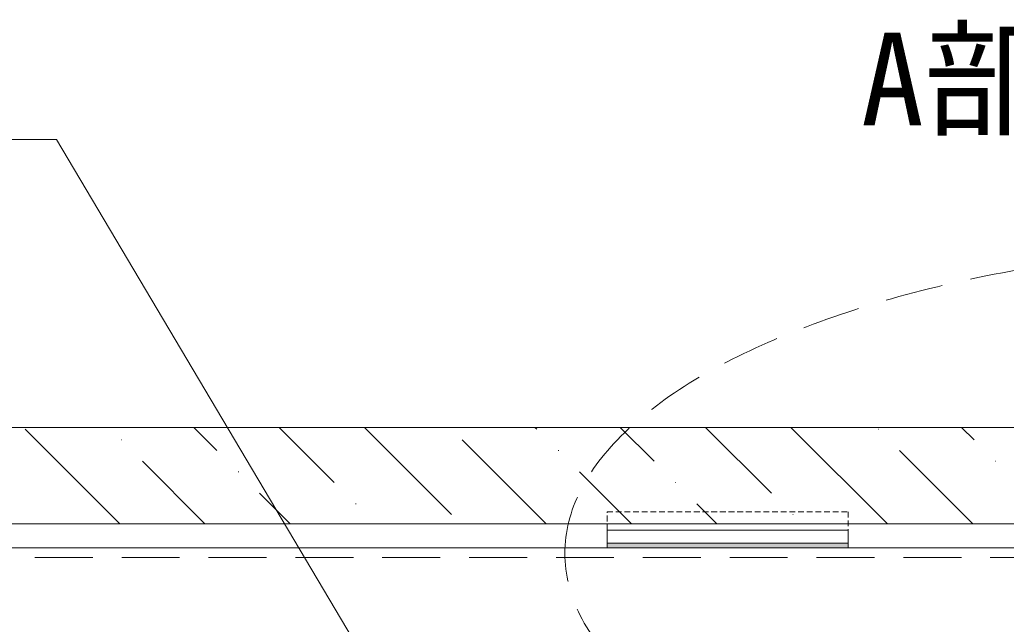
# Model space of a CAD drawing. Units: millimetres, scale not verified. Extents: x -4007 to 4007, y -2741 to 2832.
# Drawn here: x -3301.8 to -2892.9, y -1169.8 to -919 of the extents above; entities that cross this region are included whole.
import ezdxf
from ezdxf.enums import TextEntityAlignment as Align

# ---------------------------------------------------------------- set-up
doc = ezdxf.new("R2010")
doc.units = ezdxf.units.MM
doc.header["$LTSCALE"] = 20
doc.linetypes.add('DASHED1', pattern=[1.8, 1.2, -0.6])
for name, color, linetype, lineweight in [('0-5_0', 7, 'Continuous', 9), ('0-8_A-B03-文字_書込_小', 7, 'Continuous', 9), ('0-9_A-E01-仕上太線', 5, 'Continuous', 9), ('0-C_A-D09-金物_鋼材', 1, 'Continuous', 9), ('1-1_ｱﾙﾐ', 1, 'Continuous', 9), ('1-2_A-C02-ハッチング', 134, 'Continuous', 9)]:
    doc.layers.add(name, color=color, linetype=linetype, lineweight=lineweight)
doc.styles.add('ＭＳ ゴシック', font='')
doc.styles.get('ＭＳ ゴシック').set_extended_font_data('MS Gothic')

# ---------------------------------------------------------------- blocks, each defined once
blk = doc.blocks.new('プレートA-C')
at = {"layer": '0-5_0', "linetype": 'DASHED1'}
blk.add_lwpolyline([(-500, 130), (500, 130), (500, 54.1), (-500, 54.1)], close=True, dxfattribs=at)
at = {"layer": '0-5_0'}
blk.add_lwpolyline([(-500, 54.1), (500, 54.1), (500, 0), (-500, 0)], close=True, dxfattribs=at)
blk = doc.blocks.new('G$C93F2C324')
at = {"layer": '0-5_0'}
blk.add_lwpolyline([(-500, 20), (500, 20), (500, 0), (-500, 0)], close=True, dxfattribs=at)
at = {"layer": '1-2_A-C02-ハッチング'}
blk.add_solid([(-500, 20), (-500, 0), (500, 20), (500, 0)], dxfattribs=at)
at = {"layer": '0-C_A-D09-金物_鋼材'}
blk.add_blockref('プレートA-C', (0, 20), dxfattribs=at)

msp = doc.modelspace()

# ---------------------------------------------------------------- linework, layer by layer
at = {"layer": '0-8_A-B03-文字_書込_小'}
msp.add_lwpolyline([(-3789.18, -968.7), (-3286.49, -968.7), (-3134.19, -1225.66)], dxfattribs=at)
at = {"layer": '0-8_A-B03-文字_書込_小', "linetype": 'DASHED1'}
msp.add_ellipse((-2761.75, -1140.29), major_axis=(-314.05, 0), ratio=0.408588, dxfattribs=at)
at = {"layer": '0-9_A-E01-仕上太線', "color": 4}
msp.add_lwpolyline([(-3727.49, -1128.1), (-2768.35, -1128.1), (-2768.35, -1088.1), (-3727.49, -1088.1)], dxfattribs=at)
at = {"layer": '1-1_ｱﾙﾐ'}
msp.add_line((-3727.49, -1138.1), (-207.68, -1138.1), dxfattribs=at)
at = {"layer": '1-1_ｱﾙﾐ', "color": 4, "linetype": 'DASHED1'}
msp.add_line((-3727.49, -1142.1), (-207.68, -1142.1), dxfattribs=at)
at = {"layer": '1-2_A-C02-ハッチング'}
for p, q in [((-3260.34, -1128.1), (-3299.56, -1088.88)), ((-3220.01, -1097.72), (-3229.63, -1088.1)), ((-3171.4, -1110.98), (-3194.28, -1088.1)), ((-3122.78, -1124.24), (-3158.92, -1088.1)), ((-3087.43, -1088.88), (-3088.21, -1088.1)), ((-3038.81, -1102.14), (-3052.85, -1088.1)), ((-2990.2, -1115.4), (-3017.5, -1088.1)), ((-2942.14, -1128.1), (-2982.14, -1088.1)), ((-2946.01, -1088.88), (-2945.81, -1088.88)), ((-2906.23, -1093.3), (-2911.43, -1088.1)), ((-3259.79, -1093.3), (-3259.59, -1093.3)), ((-3083.57, -1128.1), (-3118.36, -1093.3)), ((-3078.59, -1097.72), (-3078.39, -1097.72)), ((-2906.79, -1128.1), (-2937.17, -1097.72)), ((-3224.99, -1128.1), (-3250.95, -1102.14)), ((-2897.39, -1102.14), (-2897.19, -1102.14)), ((-3211.17, -1106.56), (-3210.97, -1106.56)), ((-3048.21, -1128.1), (-3069.75, -1106.56)), ((-3029.98, -1110.98), (-3029.78, -1110.98)), ((-3189.63, -1128.1), (-3202.33, -1115.4)), ((-3162.56, -1119.82), (-3162.36, -1119.82)), ((-3012.85, -1128.1), (-3021.14, -1119.82)), ((-2981.36, -1124.24), (-2981.16, -1124.24))]:
    msp.add_line(p, q, dxfattribs=at)

# ---------------------------------------------------------------- block references
at = {"layer": '0-C_A-D09-金物_鋼材', "xscale": 0.1, "yscale": 0.1}
msp.add_blockref('G$C93F2C324', (-3008.35, -1138.1), dxfattribs=at)

# ---------------------------------------------------------------- texts
at = {"layer": '0-8_A-B03-文字_書込_小', "style": 'ＭＳ ゴシック'}
msp.add_text('A部', height=38.42, dxfattribs=at).set_placement((-2953.14, -974.38), align=Align.BOTTOM_LEFT)

doc.saveas('drawing.dxf')
